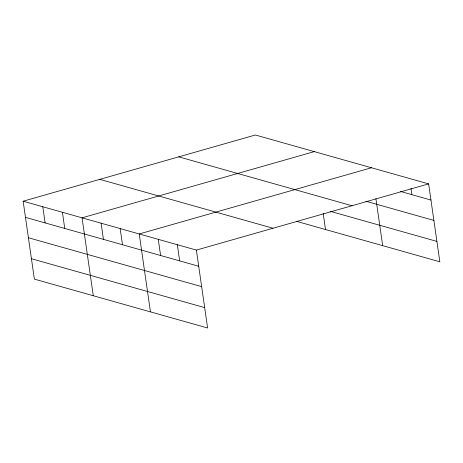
<?xml version="1.0" encoding="UTF-8"?>
<svg xmlns="http://www.w3.org/2000/svg" width="463" height="463" viewBox="0 0 463 463"><rect width="100%" height="100%" fill="white"/><g stroke="black" fill="none" stroke-linecap="round" stroke-linejoin="round"><path stroke-width="0.69" d="M23.15 201.208L196.387 250.095L207.609 328.001L34.378 279.114L23.15 201.208L255.391 134.999L428.622 183.886L439.85 261.792L296.401 221.308M314.29 151.621L82.049 217.83L93.277 295.735M371.459 167.756L139.218 233.965L150.446 311.865M196.387 250.095L428.622 183.886M400.327 191.404L430.955 200.051M365.834 201.22L433.889 220.423M178.753 156.853L351.984 205.74M330.067 211.261L436.916 241.414M99.788 179.36L273.025 228.247M25.477 217.367L198.714 266.254M28.417 237.745L201.648 286.632M31.438 258.736L204.675 307.623M410.988 188.348L411.896 194.674M375.91 198.673L382.681 245.656M323.186 213.368L325.512 229.526M177.329 244.719L179.656 260.877M158.271 239.342L160.603 255.501M120.16 228.583L122.492 244.748M101.108 223.207L103.434 239.371M62.418 212.291L64.745 228.45M42.781 206.747L45.114 222.911"/></g></svg>
